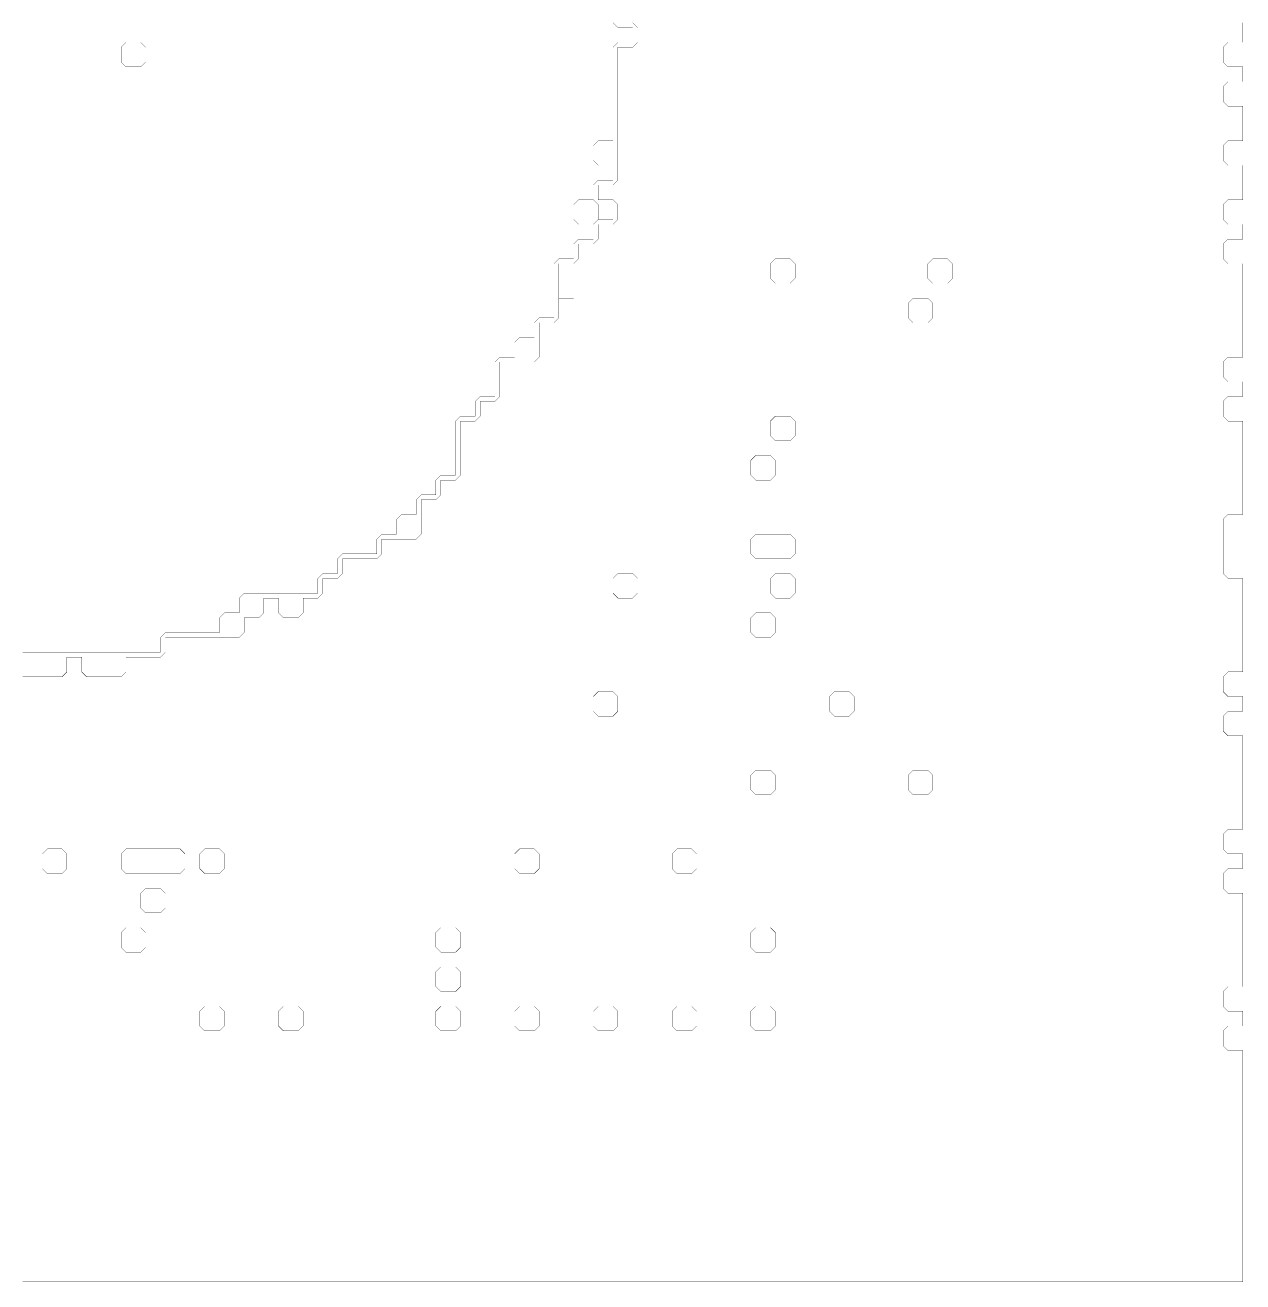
# Model space of a CAD drawing. Header units: metres. Extents: x 0 to 4990, y -4990 to 0.
# Drawn here: x 2573 to 4990, y -4990 to -2495 of the extents above; entities that cross this region are included whole.
import ezdxf

# ---------------------------------------------------------------- set-up
doc = ezdxf.new("R2010")
doc.units = ezdxf.units.M
for name, color, linetype in [('conductor', 1, 'Continuous'), ('dielectric', 8, 'Continuous'), ('substrate', 5, 'Continuous')]:
    doc.layers.add(name, color=color, linetype=linetype)

msp = doc.modelspace()

# ---------------------------------------------------------------- linework, layer by layer
at = {"layer": 'conductor', "const_width": 0.5}
msp.add_lwpolyline([(2568.359375, -3740.234375), (2578.125, -3740.234375), (2587.890625, -3740.234375), (2597.65625, -3740.234375), (2607.421875, -3740.234375), (2617.1875, -3740.234375), (2626.953125, -3740.234375), (2636.71875, -3740.234375), (2646.484375, -3740.234375), (2656.25, -3740.234375), (2666.015625, -3740.234375), (2675.78125, -3740.234375), (2685.546875, -3740.234375), (2695.3125, -3740.234375), (2705.078125, -3740.234375), (2714.84375, -3740.234375), (2724.609375, -3740.234375), (2734.375, -3740.234375), (2744.140625, -3740.234375), (2753.90625, -3740.234375), (2763.671875, -3740.234375), (2773.4375, -3740.234375), (2783.203125, -3740.234375), (2792.96875, -3740.234375), (2802.734375, -3740.234375), (2812.5, -3740.234375), (2822.265625, -3740.234375), (2832.03125, -3740.234375), (2841.796875, -3740.234375), (2841.796875, -3730.46875), (2841.796875, -3720.703125), (2841.796875, -3710.9375), (2851.5625, -3701.171875), (2861.328125, -3701.171875), (2871.09375, -3701.171875), (2880.859375, -3701.171875), (2890.625, -3701.171875), (2900.390625, -3701.171875), (2910.15625, -3701.171875), (2919.921875, -3701.171875), (2929.6875, -3701.171875), (2939.453125, -3701.171875), (2949.21875, -3701.171875), (2958.984375, -3701.171875), (2958.984375, -3691.40625), (2958.984375, -3681.640625), (2958.984375, -3671.875), (2968.75, -3662.109375), (2978.515625, -3662.109375), (2988.28125, -3662.109375), (2998.046875, -3662.109375), (2998.046875, -3652.34375), (2998.046875, -3642.578125), (2998.046875, -3632.8125), (3007.8125, -3623.046875), (3017.578125, -3623.046875), (3027.34375, -3623.046875), (3037.109375, -3623.046875), (3046.875, -3623.046875), (3056.640625, -3623.046875), (3066.40625, -3623.046875), (3076.171875, -3623.046875), (3085.9375, -3623.046875), (3095.703125, -3623.046875), (3105.46875, -3623.046875), (3115.234375, -3623.046875), (3125, -3623.046875), (3134.765625, -3623.046875), (3144.53125, -3623.046875), (3154.296875, -3623.046875), (3154.296875, -3613.28125), (3154.296875, -3603.515625), (3154.296875, -3593.75), (3164.0625, -3583.984375), (3173.828125, -3583.984375), (3183.59375, -3583.984375), (3193.359375, -3583.984375), (3193.359375, -3574.21875), (3193.359375, -3564.453125), (3193.359375, -3554.6875), (3203.125, -3544.921875), (3212.890625, -3544.921875), (3222.65625, -3544.921875), (3232.421875, -3544.921875), (3242.1875, -3544.921875), (3251.953125, -3544.921875), (3261.71875, -3544.921875), (3271.484375, -3544.921875), (3271.484375, -3535.15625), (3271.484375, -3525.390625), (3271.484375, -3515.625), (3281.25, -3505.859375), (3291.015625, -3505.859375), (3300.78125, -3505.859375), (3310.546875, -3505.859375), (3310.546875, -3496.09375), (3310.546875, -3486.328125), (3310.546875, -3476.5625), (3320.3125, -3466.796875), (3330.078125, -3466.796875), (3339.84375, -3466.796875), (3349.609375, -3466.796875), (3349.609375, -3457.03125), (3349.609375, -3447.265625), (3349.609375, -3437.5), (3359.375, -3427.734375), (3369.140625, -3427.734375), (3378.90625, -3427.734375), (3388.671875, -3427.734375), (3388.671875, -3417.96875), (3388.671875, -3408.203125), (3388.671875, -3398.4375), (3398.4375, -3388.671875), (3408.203125, -3388.671875), (3417.96875, -3388.671875), (3427.734375, -3388.671875), (3427.734375, -3378.90625), (3427.734375, -3369.140625), (3427.734375, -3359.375), (3427.734375, -3349.609375), (3427.734375, -3339.84375), (3427.734375, -3330.078125), (3427.734375, -3320.3125), (3427.734375, -3310.546875), (3427.734375, -3300.78125), (3427.734375, -3291.015625), (3427.734375, -3281.25), (3437.5, -3271.484375), (3447.265625, -3271.484375), (3457.03125, -3271.484375), (3466.796875, -3271.484375), (3466.796875, -3261.71875), (3466.796875, -3251.953125), (3466.796875, -3242.1875), (3476.5625, -3232.421875), (3486.328125, -3232.421875), (3496.09375, -3232.421875), (3505.859375, -3232.421875), (3505.859375, -3222.65625), (3505.859375, -3212.890625), (3505.859375, -3203.125), (3505.859375, -3193.359375), (3505.859375, -3183.59375), (3505.859375, -3173.828125), (3505.859375, -3164.0625), (3515.625, -3154.296875), (3525.390625, -3154.296875), (3535.15625, -3154.296875), (3544.921875, -3154.296875), (3544.921875, -3144.53125), (3544.921875, -3134.765625), (3544.921875, -3125), (3554.6875, -3115.234375), (3564.453125, -3115.234375), (3574.21875, -3115.234375), (3583.984375, -3115.234375), (3583.984375, -3105.46875), (3583.984375, -3095.703125), (3583.984375, -3085.9375), (3593.75, -3076.171875), (3603.515625, -3076.171875), (3613.28125, -3076.171875), (3623.046875, -3076.171875), (3623.046875, -3066.40625), (3623.046875, -3056.640625), (3623.046875, -3046.875), (3623.046875, -3037.109375), (3623.046875, -3027.34375), (3623.046875, -3017.578125), (3623.046875, -3007.8125), (3623.046875, -2998.046875), (3623.046875, -2988.28125), (3623.046875, -2978.515625), (3623.046875, -2968.75), (3632.8125, -2958.984375), (3642.578125, -2958.984375), (3652.34375, -2958.984375), (3662.109375, -2958.984375), (3662.109375, -2949.21875), (3662.109375, -2939.453125), (3662.109375, -2929.6875), (3671.875, -2919.921875), (3681.640625, -2919.921875), (3691.40625, -2919.921875), (3701.171875, -2919.921875), (3701.171875, -2910.15625), (3701.171875, -2900.390625), (3701.171875, -2890.625), (3710.9375, -2880.859375), (3720.703125, -2880.859375), (3730.46875, -2880.859375), (3740.234375, -2880.859375), (3740.234375, -2871.09375), (3740.234375, -2861.328125), (3740.234375, -2851.5625), (3730.46875, -2851.5625), (3720.703125, -2851.5625), (3710.9375, -2851.5625), (3701.171875, -2841.796875), (3701.171875, -2832.03125), (3701.171875, -2822.265625), (3701.171875, -2812.5), (3710.9375, -2802.734375), (3720.703125, -2802.734375), (3730.46875, -2802.734375), (3740.234375, -2802.734375), (3740.234375, -2792.96875), (3740.234375, -2783.203125), (3740.234375, -2773.4375), (3730.46875, -2773.4375), (3720.703125, -2773.4375), (3710.9375, -2773.4375), (3701.171875, -2763.671875), (3701.171875, -2753.90625), (3701.171875, -2744.140625), (3701.171875, -2734.375), (3710.9375, -2724.609375), (3720.703125, -2724.609375), (3730.46875, -2724.609375), (3740.234375, -2724.609375), (3740.234375, -2714.84375), (3740.234375, -2705.078125), (3740.234375, -2695.3125), (3740.234375, -2685.546875), (3740.234375, -2675.78125), (3740.234375, -2666.015625), (3740.234375, -2656.25), (3740.234375, -2646.484375), (3740.234375, -2636.71875), (3740.234375, -2626.953125), (3740.234375, -2617.1875), (3740.234375, -2607.421875), (3740.234375, -2597.65625), (3740.234375, -2587.890625), (3740.234375, -2578.125), (3740.234375, -2568.359375), (3740.234375, -2558.59375), (3740.234375, -2548.828125), (3740.234375, -2539.0625), (3750, -2529.296875), (3759.765625, -2529.296875), (3769.53125, -2529.296875), (3779.296875, -2529.296875), (3779.296875, -2519.53125), (3779.296875, -2509.765625), (3779.296875, -2500), (3769.53125, -2500), (3759.765625, -2500), (3750, -2500), (3740.234375, -2490.234375)], dxfattribs=at)
for points in [[(2763.671875, -2539.0625), (2773.4375, -2529.296875), (2783.203125, -2529.296875), (2792.96875, -2529.296875), (2802.734375, -2529.296875), (2812.5, -2539.0625), (2812.5, -2548.828125), (2812.5, -2558.59375), (2812.5, -2568.359375), (2802.734375, -2578.125), (2792.96875, -2578.125), (2783.203125, -2578.125), (2773.4375, -2578.125), (2763.671875, -2568.359375), (2763.671875, -2558.59375), (2763.671875, -2548.828125)], [(3662.109375, -2851.5625), (3671.875, -2841.796875), (3681.640625, -2841.796875), (3691.40625, -2841.796875), (3701.171875, -2841.796875), (3710.9375, -2851.5625), (3710.9375, -2861.328125), (3710.9375, -2871.09375), (3710.9375, -2880.859375), (3701.171875, -2890.625), (3691.40625, -2890.625), (3681.640625, -2890.625), (3671.875, -2890.625), (3662.109375, -2880.859375), (3662.109375, -2871.09375), (3662.109375, -2861.328125)]]:
    msp.add_lwpolyline(points, close=True, dxfattribs=at)
at = {"layer": 'dielectric', "const_width": 0.5}
msp.add_lwpolyline([(3632.8125, -3007.8125), (3632.8125, -3017.578125), (3632.8125, -3027.34375), (3632.8125, -3037.109375), (3642.578125, -3037.109375), (3652.34375, -3037.109375), (3662.109375, -3037.109375), (3662.109375, -3027.34375), (3662.109375, -3017.578125), (3662.109375, -3007.8125), (3652.34375, -3007.8125), (3642.578125, -3007.8125)], close=True, dxfattribs=at)
at = {"layer": 'substrate', "const_width": 0.5}
for points in [[(2568.359375, -4990.234375), (2578.125, -4990.234375), (2587.890625, -4990.234375), (2597.65625, -4990.234375), (2607.421875, -4990.234375), (2617.1875, -4990.234375), (2626.953125, -4990.234375), (2636.71875, -4990.234375), (2646.484375, -4990.234375), (2656.25, -4990.234375), (2666.015625, -4990.234375), (2675.78125, -4990.234375), (2685.546875, -4990.234375), (2695.3125, -4990.234375), (2705.078125, -4990.234375), (2714.84375, -4990.234375), (2724.609375, -4990.234375), (2734.375, -4990.234375), (2744.140625, -4990.234375), (2753.90625, -4990.234375), (2763.671875, -4990.234375), (2773.4375, -4990.234375), (2783.203125, -4990.234375), (2792.96875, -4990.234375), (2802.734375, -4990.234375), (2812.5, -4990.234375), (2822.265625, -4990.234375), (2832.03125, -4990.234375), (2841.796875, -4990.234375), (2851.5625, -4990.234375), (2861.328125, -4990.234375), (2871.09375, -4990.234375), (2880.859375, -4990.234375), (2890.625, -4990.234375), (2900.390625, -4990.234375), (2910.15625, -4990.234375), (2919.921875, -4990.234375), (2929.6875, -4990.234375), (2939.453125, -4990.234375), (2949.21875, -4990.234375), (2958.984375, -4990.234375), (2968.75, -4990.234375), (2978.515625, -4990.234375), (2988.28125, -4990.234375), (2998.046875, -4990.234375), (3007.8125, -4990.234375), (3017.578125, -4990.234375), (3027.34375, -4990.234375), (3037.109375, -4990.234375), (3046.875, -4990.234375), (3056.640625, -4990.234375), (3066.40625, -4990.234375), (3076.171875, -4990.234375), (3085.9375, -4990.234375), (3095.703125, -4990.234375), (3105.46875, -4990.234375), (3115.234375, -4990.234375), (3125, -4990.234375), (3134.765625, -4990.234375), (3144.53125, -4990.234375), (3154.296875, -4990.234375), (3164.0625, -4990.234375), (3173.828125, -4990.234375), (3183.59375, -4990.234375), (3193.359375, -4990.234375), (3203.125, -4990.234375), (3212.890625, -4990.234375), (3222.65625, -4990.234375), (3232.421875, -4990.234375), (3242.1875, -4990.234375), (3251.953125, -4990.234375), (3261.71875, -4990.234375), (3271.484375, -4990.234375), (3281.25, -4990.234375), (3291.015625, -4990.234375), (3300.78125, -4990.234375), (3310.546875, -4990.234375), (3320.3125, -4990.234375), (3330.078125, -4990.234375), (3339.84375, -4990.234375), (3349.609375, -4990.234375), (3359.375, -4990.234375), (3369.140625, -4990.234375), (3378.90625, -4990.234375), (3388.671875, -4990.234375), (3398.4375, -4990.234375), (3408.203125, -4990.234375), (3417.96875, -4990.234375), (3427.734375, -4990.234375), (3437.5, -4990.234375), (3447.265625, -4990.234375), (3457.03125, -4990.234375), (3466.796875, -4990.234375), (3476.5625, -4990.234375), (3486.328125, -4990.234375), (3496.09375, -4990.234375), (3505.859375, -4990.234375), (3515.625, -4990.234375), (3525.390625, -4990.234375), (3535.15625, -4990.234375), (3544.921875, -4990.234375), (3554.6875, -4990.234375), (3564.453125, -4990.234375), (3574.21875, -4990.234375), (3583.984375, -4990.234375), (3593.75, -4990.234375), (3603.515625, -4990.234375), (3613.28125, -4990.234375), (3623.046875, -4990.234375), (3632.8125, -4990.234375), (3642.578125, -4990.234375), (3652.34375, -4990.234375), (3662.109375, -4990.234375), (3671.875, -4990.234375), (3681.640625, -4990.234375), (3691.40625, -4990.234375), (3701.171875, -4990.234375), (3710.9375, -4990.234375), (3720.703125, -4990.234375), (3730.46875, -4990.234375), (3740.234375, -4990.234375), (3750, -4990.234375), (3759.765625, -4990.234375), (3769.53125, -4990.234375), (3779.296875, -4990.234375), (3789.0625, -4990.234375), (3798.828125, -4990.234375), (3808.59375, -4990.234375), (3818.359375, -4990.234375), (3828.125, -4990.234375), (3837.890625, -4990.234375), (3847.65625, -4990.234375), (3857.421875, -4990.234375), (3867.1875, -4990.234375), (3876.953125, -4990.234375), (3886.71875, -4990.234375), (3896.484375, -4990.234375), (3906.25, -4990.234375), (3916.015625, -4990.234375), (3925.78125, -4990.234375), (3935.546875, -4990.234375), (3945.3125, -4990.234375), (3955.078125, -4990.234375), (3964.84375, -4990.234375), (3974.609375, -4990.234375), (3984.375, -4990.234375), (3994.140625, -4990.234375), (4003.90625, -4990.234375), (4013.671875, -4990.234375), (4023.4375, -4990.234375), (4033.203125, -4990.234375), (4042.96875, -4990.234375), (4052.734375, -4990.234375), (4062.5, -4990.234375), (4072.265625, -4990.234375), (4082.03125, -4990.234375), (4091.796875, -4990.234375), (4101.5625, -4990.234375), (4111.328125, -4990.234375), (4121.09375, -4990.234375), (4130.859375, -4990.234375), (4140.625, -4990.234375), (4150.390625, -4990.234375), (4160.15625, -4990.234375), (4169.921875, -4990.234375), (4179.6875, -4990.234375), (4189.453125, -4990.234375), (4199.21875, -4990.234375), (4208.984375, -4990.234375), (4218.75, -4990.234375), (4228.515625, -4990.234375), (4238.28125, -4990.234375), (4248.046875, -4990.234375), (4257.8125, -4990.234375), (4267.578125, -4990.234375), (4277.34375, -4990.234375), (4287.109375, -4990.234375), (4296.875, -4990.234375), (4306.640625, -4990.234375), (4316.40625, -4990.234375), (4326.171875, -4990.234375), (4335.9375, -4990.234375), (4345.703125, -4990.234375), (4355.46875, -4990.234375), (4365.234375, -4990.234375), (4375, -4990.234375), (4384.765625, -4990.234375), (4394.53125, -4990.234375), (4404.296875, -4990.234375), (4414.0625, -4990.234375), (4423.828125, -4990.234375), (4433.59375, -4990.234375), (4443.359375, -4990.234375), (4453.125, -4990.234375), (4462.890625, -4990.234375), (4472.65625, -4990.234375), (4482.421875, -4990.234375), (4492.1875, -4990.234375), (4501.953125, -4990.234375), (4511.71875, -4990.234375), (4521.484375, -4990.234375), (4531.25, -4990.234375), (4541.015625, -4990.234375), (4550.78125, -4990.234375), (4560.546875, -4990.234375), (4570.3125, -4990.234375), (4580.078125, -4990.234375), (4589.84375, -4990.234375), (4599.609375, -4990.234375), (4609.375, -4990.234375), (4619.140625, -4990.234375), (4628.90625, -4990.234375), (4638.671875, -4990.234375), (4648.4375, -4990.234375), (4658.203125, -4990.234375), (4667.96875, -4990.234375), (4677.734375, -4990.234375), (4687.5, -4990.234375), (4697.265625, -4990.234375), (4707.03125, -4990.234375), (4716.796875, -4990.234375), (4726.5625, -4990.234375), (4736.328125, -4990.234375), (4746.09375, -4990.234375), (4755.859375, -4990.234375), (4765.625, -4990.234375), (4775.390625, -4990.234375), (4785.15625, -4990.234375), (4794.921875, -4990.234375), (4804.6875, -4990.234375), (4814.453125, -4990.234375), (4824.21875, -4990.234375), (4833.984375, -4990.234375), (4843.75, -4990.234375), (4853.515625, -4990.234375), (4863.28125, -4990.234375), (4873.046875, -4990.234375), (4882.8125, -4990.234375), (4892.578125, -4990.234375), (4902.34375, -4990.234375), (4912.109375, -4990.234375), (4921.875, -4990.234375), (4931.640625, -4990.234375), (4941.40625, -4990.234375), (4951.171875, -4990.234375), (4960.9375, -4990.234375), (4970.703125, -4990.234375), (4980.46875, -4990.234375), (4990.234375, -4990.234375), (4990.234375, -4980.46875), (4990.234375, -4970.703125), (4990.234375, -4960.9375), (4990.234375, -4951.171875), (4990.234375, -4941.40625), (4990.234375, -4931.640625), (4990.234375, -4921.875), (4990.234375, -4912.109375), (4990.234375, -4902.34375), (4990.234375, -4892.578125), (4990.234375, -4882.8125), (4990.234375, -4873.046875), (4990.234375, -4863.28125), (4990.234375, -4853.515625), (4990.234375, -4843.75), (4990.234375, -4833.984375), (4990.234375, -4824.21875), (4990.234375, -4814.453125), (4990.234375, -4804.6875), (4990.234375, -4794.921875), (4990.234375, -4785.15625), (4990.234375, -4775.390625), (4990.234375, -4765.625), (4990.234375, -4755.859375), (4990.234375, -4746.09375), (4990.234375, -4736.328125), (4990.234375, -4726.5625), (4990.234375, -4716.796875), (4990.234375, -4707.03125), (4990.234375, -4697.265625), (4990.234375, -4687.5), (4990.234375, -4677.734375), (4990.234375, -4667.96875), (4990.234375, -4658.203125), (4990.234375, -4648.4375), (4990.234375, -4638.671875), (4990.234375, -4628.90625), (4990.234375, -4619.140625), (4990.234375, -4609.375), (4990.234375, -4599.609375), (4990.234375, -4589.84375), (4990.234375, -4580.078125), (4990.234375, -4570.3125), (4990.234375, -4560.546875), (4990.234375, -4550.78125), (4990.234375, -4541.015625), (4990.234375, -4531.25), (4980.46875, -4531.25), (4970.703125, -4531.25), (4960.9375, -4531.25), (4951.171875, -4521.484375), (4951.171875, -4511.71875), (4951.171875, -4501.953125), (4951.171875, -4492.1875), (4960.9375, -4482.421875), (4970.703125, -4482.421875), (4980.46875, -4482.421875), (4990.234375, -4482.421875), (4990.234375, -4472.65625), (4990.234375, -4462.890625), (4990.234375, -4453.125), (4980.46875, -4453.125), (4970.703125, -4453.125), (4960.9375, -4453.125), (4951.171875, -4443.359375), (4951.171875, -4433.59375), (4951.171875, -4423.828125), (4951.171875, -4414.0625), (4960.9375, -4404.296875), (4970.703125, -4404.296875), (4980.46875, -4404.296875), (4990.234375, -4404.296875), (4990.234375, -4394.53125), (4990.234375, -4384.765625), (4990.234375, -4375), (4990.234375, -4365.234375), (4990.234375, -4355.46875), (4990.234375, -4345.703125), (4990.234375, -4335.9375), (4990.234375, -4326.171875), (4990.234375, -4316.40625), (4990.234375, -4306.640625), (4990.234375, -4296.875), (4990.234375, -4287.109375), (4990.234375, -4277.34375), (4990.234375, -4267.578125), (4990.234375, -4257.8125), (4990.234375, -4248.046875), (4990.234375, -4238.28125), (4990.234375, -4228.515625), (4990.234375, -4218.75), (4980.46875, -4218.75), (4970.703125, -4218.75), (4960.9375, -4218.75), (4951.171875, -4208.984375), (4951.171875, -4199.21875), (4951.171875, -4189.453125), (4951.171875, -4179.6875), (4960.9375, -4169.921875), (4970.703125, -4169.921875), (4980.46875, -4169.921875), (4990.234375, -4169.921875), (4990.234375, -4160.15625), (4990.234375, -4150.390625), (4990.234375, -4140.625), (4980.46875, -4140.625), (4970.703125, -4140.625), (4960.9375, -4140.625), (4951.171875, -4130.859375), (4951.171875, -4121.09375), (4951.171875, -4111.328125), (4951.171875, -4101.5625), (4960.9375, -4091.796875), (4970.703125, -4091.796875), (4980.46875, -4091.796875), (4990.234375, -4091.796875), (4990.234375, -4082.03125), (4990.234375, -4072.265625), (4990.234375, -4062.5), (4990.234375, -4052.734375), (4990.234375, -4042.96875), (4990.234375, -4033.203125), (4990.234375, -4023.4375), (4990.234375, -4013.671875), (4990.234375, -4003.90625), (4990.234375, -3994.140625), (4990.234375, -3984.375), (4990.234375, -3974.609375), (4990.234375, -3964.84375), (4990.234375, -3955.078125), (4990.234375, -3945.3125), (4990.234375, -3935.546875), (4990.234375, -3925.78125), (4990.234375, -3916.015625), (4990.234375, -3906.25), (4980.46875, -3906.25), (4970.703125, -3906.25), (4960.9375, -3906.25), (4951.171875, -3896.484375), (4951.171875, -3886.71875), (4951.171875, -3876.953125), (4951.171875, -3867.1875), (4960.9375, -3857.421875), (4970.703125, -3857.421875), (4980.46875, -3857.421875), (4990.234375, -3857.421875), (4990.234375, -3847.65625), (4990.234375, -3837.890625), (4990.234375, -3828.125), (4980.46875, -3828.125), (4970.703125, -3828.125), (4960.9375, -3828.125), (4951.171875, -3818.359375), (4951.171875, -3808.59375), (4951.171875, -3798.828125), (4951.171875, -3789.0625), (4960.9375, -3779.296875), (4970.703125, -3779.296875), (4980.46875, -3779.296875), (4990.234375, -3779.296875), (4990.234375, -3769.53125), (4990.234375, -3759.765625), (4990.234375, -3750), (4990.234375, -3740.234375), (4990.234375, -3730.46875), (4990.234375, -3720.703125), (4990.234375, -3710.9375), (4990.234375, -3701.171875), (4990.234375, -3691.40625), (4990.234375, -3681.640625), (4990.234375, -3671.875), (4990.234375, -3662.109375), (4990.234375, -3652.34375), (4990.234375, -3642.578125), (4990.234375, -3632.8125), (4990.234375, -3623.046875), (4990.234375, -3613.28125), (4990.234375, -3603.515625), (4990.234375, -3593.75), (4980.46875, -3593.75), (4970.703125, -3593.75), (4960.9375, -3593.75), (4951.171875, -3583.984375), (4951.171875, -3574.21875), (4951.171875, -3564.453125), (4951.171875, -3554.6875), (4951.171875, -3544.921875), (4951.171875, -3535.15625), (4951.171875, -3525.390625), (4951.171875, -3515.625), (4951.171875, -3505.859375), (4951.171875, -3496.09375), (4951.171875, -3486.328125), (4951.171875, -3476.5625), (4960.9375, -3466.796875), (4970.703125, -3466.796875), (4980.46875, -3466.796875), (4990.234375, -3466.796875), (4990.234375, -3457.03125), (4990.234375, -3447.265625), (4990.234375, -3437.5), (4990.234375, -3427.734375), (4990.234375, -3417.96875), (4990.234375, -3408.203125), (4990.234375, -3398.4375), (4990.234375, -3388.671875), (4990.234375, -3378.90625), (4990.234375, -3369.140625), (4990.234375, -3359.375), (4990.234375, -3349.609375), (4990.234375, -3339.84375), (4990.234375, -3330.078125), (4990.234375, -3320.3125), (4990.234375, -3310.546875), (4990.234375, -3300.78125), (4990.234375, -3291.015625), (4990.234375, -3281.25), (4980.46875, -3281.25), (4970.703125, -3281.25), (4960.9375, -3281.25), (4951.171875, -3271.484375), (4951.171875, -3261.71875), (4951.171875, -3251.953125), (4951.171875, -3242.1875), (4960.9375, -3232.421875), (4970.703125, -3232.421875), (4980.46875, -3232.421875), (4990.234375, -3232.421875), (4990.234375, -3222.65625), (4990.234375, -3212.890625), (4990.234375, -3203.125), (4980.46875, -3203.125), (4970.703125, -3203.125), (4960.9375, -3203.125), (4951.171875, -3193.359375), (4951.171875, -3183.59375), (4951.171875, -3173.828125), (4951.171875, -3164.0625), (4960.9375, -3154.296875), (4970.703125, -3154.296875), (4980.46875, -3154.296875), (4990.234375, -3154.296875), (4990.234375, -3144.53125), (4990.234375, -3134.765625), (4990.234375, -3125), (4990.234375, -3115.234375), (4990.234375, -3105.46875), (4990.234375, -3095.703125), (4990.234375, -3085.9375), (4990.234375, -3076.171875), (4990.234375, -3066.40625), (4990.234375, -3056.640625), (4990.234375, -3046.875), (4990.234375, -3037.109375), (4990.234375, -3027.34375), (4990.234375, -3017.578125), (4990.234375, -3007.8125), (4990.234375, -2998.046875), (4990.234375, -2988.28125), (4990.234375, -2978.515625), (4990.234375, -2968.75), (4980.46875, -2968.75), (4970.703125, -2968.75), (4960.9375, -2968.75), (4951.171875, -2958.984375), (4951.171875, -2949.21875), (4951.171875, -2939.453125), (4951.171875, -2929.6875), (4960.9375, -2919.921875), (4970.703125, -2919.921875), (4980.46875, -2919.921875), (4990.234375, -2919.921875), (4990.234375, -2910.15625), (4990.234375, -2900.390625), (4990.234375, -2890.625), (4980.46875, -2890.625), (4970.703125, -2890.625), (4960.9375, -2890.625), (4951.171875, -2880.859375), (4951.171875, -2871.09375), (4951.171875, -2861.328125), (4951.171875, -2851.5625), (4960.9375, -2841.796875), (4970.703125, -2841.796875), (4980.46875, -2841.796875), (4990.234375, -2841.796875), (4990.234375, -2832.03125), (4990.234375, -2822.265625), (4990.234375, -2812.5), (4990.234375, -2802.734375), (4990.234375, -2792.96875), (4990.234375, -2783.203125), (4990.234375, -2773.4375), (4980.46875, -2773.4375), (4970.703125, -2773.4375), (4960.9375, -2773.4375), (4951.171875, -2763.671875), (4951.171875, -2753.90625), (4951.171875, -2744.140625), (4951.171875, -2734.375), (4960.9375, -2724.609375), (4970.703125, -2724.609375), (4980.46875, -2724.609375), (4990.234375, -2724.609375), (4990.234375, -2714.84375), (4990.234375, -2705.078125), (4990.234375, -2695.3125), (4990.234375, -2685.546875), (4990.234375, -2675.78125), (4990.234375, -2666.015625), (4990.234375, -2656.25), (4980.46875, -2656.25), (4970.703125, -2656.25), (4960.9375, -2656.25), (4951.171875, -2646.484375), (4951.171875, -2636.71875), (4951.171875, -2626.953125), (4951.171875, -2617.1875), (4960.9375, -2607.421875), (4970.703125, -2607.421875), (4980.46875, -2607.421875), (4990.234375, -2607.421875), (4990.234375, -2597.65625), (4990.234375, -2587.890625), (4990.234375, -2578.125), (4980.46875, -2578.125), (4970.703125, -2578.125), (4960.9375, -2578.125), (4951.171875, -2568.359375), (4951.171875, -2558.59375), (4951.171875, -2548.828125), (4951.171875, -2539.0625), (4960.9375, -2529.296875), (4970.703125, -2529.296875), (4980.46875, -2529.296875), (4990.234375, -2529.296875), (4990.234375, -2519.53125), (4990.234375, -2509.765625), (4990.234375, -2500), (4990.234375, -2490.234375)], [(3779.296875, -2490.234375), (3789.0625, -2500), (3789.0625, -2509.765625), (3789.0625, -2519.53125), (3789.0625, -2529.296875), (3779.296875, -2539.0625), (3769.53125, -2539.0625), (3759.765625, -2539.0625), (3750, -2539.0625), (3750, -2548.828125), (3750, -2558.59375), (3750, -2568.359375), (3750, -2578.125), (3750, -2587.890625), (3750, -2597.65625), (3750, -2607.421875), (3750, -2617.1875), (3750, -2626.953125), (3750, -2636.71875), (3750, -2646.484375), (3750, -2656.25), (3750, -2666.015625), (3750, -2675.78125), (3750, -2685.546875), (3750, -2695.3125), (3750, -2705.078125), (3750, -2714.84375), (3750, -2724.609375), (3750, -2734.375), (3750, -2744.140625), (3750, -2753.90625), (3750, -2763.671875), (3750, -2773.4375), (3750, -2783.203125), (3750, -2792.96875), (3750, -2802.734375), (3740.234375, -2812.5), (3730.46875, -2812.5), (3720.703125, -2812.5), (3710.9375, -2812.5), (3710.9375, -2822.265625), (3710.9375, -2832.03125), (3710.9375, -2841.796875), (3720.703125, -2841.796875), (3730.46875, -2841.796875), (3740.234375, -2841.796875), (3750, -2851.5625), (3750, -2861.328125), (3750, -2871.09375), (3750, -2880.859375), (3740.234375, -2890.625), (3730.46875, -2890.625), (3720.703125, -2890.625), (3710.9375, -2890.625), (3710.9375, -2900.390625), (3710.9375, -2910.15625), (3710.9375, -2919.921875), (3701.171875, -2929.6875), (3691.40625, -2929.6875), (3681.640625, -2929.6875), (3671.875, -2929.6875), (3671.875, -2939.453125), (3671.875, -2949.21875), (3671.875, -2958.984375), (3662.109375, -2968.75), (3652.34375, -2968.75), (3642.578125, -2968.75), (3632.8125, -2968.75), (3632.8125, -2978.515625), (3632.8125, -2988.28125), (3632.8125, -2998.046875), (3632.8125, -3007.8125), (3632.8125, -3017.578125), (3632.8125, -3027.34375), (3632.8125, -3037.109375), (3632.8125, -3046.875), (3632.8125, -3056.640625), (3632.8125, -3066.40625), (3632.8125, -3076.171875), (3623.046875, -3085.9375), (3613.28125, -3085.9375), (3603.515625, -3085.9375), (3593.75, -3085.9375), (3593.75, -3095.703125), (3593.75, -3105.46875), (3593.75, -3115.234375), (3593.75, -3125), (3593.75, -3134.765625), (3593.75, -3144.53125), (3593.75, -3154.296875), (3583.984375, -3164.0625), (3574.21875, -3164.0625), (3564.453125, -3164.0625), (3554.6875, -3164.0625), (3544.921875, -3164.0625), (3535.15625, -3164.0625), (3525.390625, -3164.0625), (3515.625, -3164.0625), (3515.625, -3173.828125), (3515.625, -3183.59375), (3515.625, -3193.359375), (3515.625, -3203.125), (3515.625, -3212.890625), (3515.625, -3222.65625), (3515.625, -3232.421875), (3505.859375, -3242.1875), (3496.09375, -3242.1875), (3486.328125, -3242.1875), (3476.5625, -3242.1875), (3476.5625, -3251.953125), (3476.5625, -3261.71875), (3476.5625, -3271.484375), (3466.796875, -3281.25), (3457.03125, -3281.25), (3447.265625, -3281.25), (3437.5, -3281.25), (3437.5, -3291.015625), (3437.5, -3300.78125), (3437.5, -3310.546875), (3437.5, -3320.3125), (3437.5, -3330.078125), (3437.5, -3339.84375), (3437.5, -3349.609375), (3437.5, -3359.375), (3437.5, -3369.140625), (3437.5, -3378.90625), (3437.5, -3388.671875), (3427.734375, -3398.4375), (3417.96875, -3398.4375), (3408.203125, -3398.4375), (3398.4375, -3398.4375), (3398.4375, -3408.203125), (3398.4375, -3417.96875), (3398.4375, -3427.734375), (3388.671875, -3437.5), (3378.90625, -3437.5), (3369.140625, -3437.5), (3359.375, -3437.5), (3359.375, -3447.265625), (3359.375, -3457.03125), (3359.375, -3466.796875), (3359.375, -3476.5625), (3359.375, -3486.328125), (3359.375, -3496.09375), (3359.375, -3505.859375), (3349.609375, -3515.625), (3339.84375, -3515.625), (3330.078125, -3515.625), (3320.3125, -3515.625), (3310.546875, -3515.625), (3300.78125, -3515.625), (3291.015625, -3515.625), (3281.25, -3515.625), (3281.25, -3525.390625), (3281.25, -3535.15625), (3281.25, -3544.921875), (3271.484375, -3554.6875), (3261.71875, -3554.6875), (3251.953125, -3554.6875), (3242.1875, -3554.6875), (3232.421875, -3554.6875), (3222.65625, -3554.6875), (3212.890625, -3554.6875), (3203.125, -3554.6875), (3203.125, -3564.453125), (3203.125, -3574.21875), (3203.125, -3583.984375), (3193.359375, -3593.75), (3183.59375, -3593.75), (3173.828125, -3593.75), (3164.0625, -3593.75), (3164.0625, -3603.515625), (3164.0625, -3613.28125), (3164.0625, -3623.046875), (3154.296875, -3632.8125), (3144.53125, -3632.8125), (3134.765625, -3632.8125), (3125, -3632.8125), (3125, -3642.578125), (3125, -3652.34375), (3125, -3662.109375), (3115.234375, -3671.875), (3105.46875, -3671.875), (3095.703125, -3671.875), (3085.9375, -3671.875), (3076.171875, -3662.109375), (3076.171875, -3652.34375), (3076.171875, -3642.578125), (3076.171875, -3632.8125), (3066.40625, -3632.8125), (3056.640625, -3632.8125), (3046.875, -3632.8125), (3046.875, -3642.578125), (3046.875, -3652.34375), (3046.875, -3662.109375), (3037.109375, -3671.875), (3027.34375, -3671.875), (3017.578125, -3671.875), (3007.8125, -3671.875), (3007.8125, -3681.640625), (3007.8125, -3691.40625), (3007.8125, -3701.171875), (2998.046875, -3710.9375), (2988.28125, -3710.9375), (2978.515625, -3710.9375), (2968.75, -3710.9375), (2958.984375, -3710.9375), (2949.21875, -3710.9375), (2939.453125, -3710.9375), (2929.6875, -3710.9375), (2919.921875, -3710.9375), (2910.15625, -3710.9375), (2900.390625, -3710.9375), (2890.625, -3710.9375), (2880.859375, -3710.9375), (2871.09375, -3710.9375), (2861.328125, -3710.9375), (2851.5625, -3710.9375), (2851.5625, -3720.703125), (2851.5625, -3730.46875), (2851.5625, -3740.234375), (2841.796875, -3750), (2832.03125, -3750), (2822.265625, -3750), (2812.5, -3750), (2802.734375, -3750), (2792.96875, -3750), (2783.203125, -3750), (2773.4375, -3750), (2773.4375, -3759.765625), (2773.4375, -3769.53125), (2773.4375, -3779.296875), (2763.671875, -3789.0625), (2753.90625, -3789.0625), (2744.140625, -3789.0625), (2734.375, -3789.0625), (2724.609375, -3789.0625), (2714.84375, -3789.0625), (2705.078125, -3789.0625), (2695.3125, -3789.0625), (2685.546875, -3779.296875), (2685.546875, -3769.53125), (2685.546875, -3759.765625), (2685.546875, -3750), (2675.78125, -3750), (2666.015625, -3750), (2656.25, -3750), (2656.25, -3759.765625), (2656.25, -3769.53125), (2656.25, -3779.296875), (2646.484375, -3789.0625), (2636.71875, -3789.0625), (2626.953125, -3789.0625), (2617.1875, -3789.0625), (2607.421875, -3789.0625), (2597.65625, -3789.0625), (2587.890625, -3789.0625), (2578.125, -3789.0625), (2568.359375, -3789.0625)]]:
    msp.add_lwpolyline(points, dxfattribs=at)
for points in [[(4052.734375, -2968.75), (4062.5, -2958.984375), (4072.265625, -2958.984375), (4082.03125, -2958.984375), (4091.796875, -2958.984375), (4101.5625, -2968.75), (4101.5625, -2978.515625), (4101.5625, -2988.28125), (4101.5625, -2998.046875), (4091.796875, -3007.8125), (4082.03125, -3007.8125), (4072.265625, -3007.8125), (4062.5, -3007.8125), (4052.734375, -2998.046875), (4052.734375, -2988.28125), (4052.734375, -2978.515625)], [(4365.234375, -2968.75), (4375, -2958.984375), (4384.765625, -2958.984375), (4394.53125, -2958.984375), (4404.296875, -2958.984375), (4414.0625, -2968.75), (4414.0625, -2978.515625), (4414.0625, -2988.28125), (4414.0625, -2998.046875), (4404.296875, -3007.8125), (4394.53125, -3007.8125), (4384.765625, -3007.8125), (4375, -3007.8125), (4365.234375, -2998.046875), (4365.234375, -2988.28125), (4365.234375, -2978.515625)], [(4326.171875, -3046.875), (4335.9375, -3037.109375), (4345.703125, -3037.109375), (4355.46875, -3037.109375), (4365.234375, -3037.109375), (4375, -3046.875), (4375, -3056.640625), (4375, -3066.40625), (4375, -3076.171875), (4365.234375, -3085.9375), (4355.46875, -3085.9375), (4345.703125, -3085.9375), (4335.9375, -3085.9375), (4326.171875, -3076.171875), (4326.171875, -3066.40625), (4326.171875, -3056.640625)], [(4052.734375, -3281.25), (4062.5, -3271.484375), (4072.265625, -3271.484375), (4082.03125, -3271.484375), (4091.796875, -3271.484375), (4101.5625, -3281.25), (4101.5625, -3291.015625), (4101.5625, -3300.78125), (4101.5625, -3310.546875), (4091.796875, -3320.3125), (4082.03125, -3320.3125), (4072.265625, -3320.3125), (4062.5, -3320.3125), (4052.734375, -3310.546875), (4052.734375, -3300.78125), (4052.734375, -3291.015625)], [(4013.671875, -3359.375), (4023.4375, -3349.609375), (4033.203125, -3349.609375), (4042.96875, -3349.609375), (4052.734375, -3349.609375), (4062.5, -3359.375), (4062.5, -3369.140625), (4062.5, -3378.90625), (4062.5, -3388.671875), (4052.734375, -3398.4375), (4042.96875, -3398.4375), (4033.203125, -3398.4375), (4023.4375, -3398.4375), (4013.671875, -3388.671875), (4013.671875, -3378.90625), (4013.671875, -3369.140625)], [(4013.671875, -3515.625), (4023.4375, -3505.859375), (4033.203125, -3505.859375), (4042.96875, -3505.859375), (4052.734375, -3505.859375), (4062.5, -3505.859375), (4072.265625, -3505.859375), (4082.03125, -3505.859375), (4091.796875, -3505.859375), (4101.5625, -3515.625), (4101.5625, -3525.390625), (4101.5625, -3535.15625), (4101.5625, -3544.921875), (4091.796875, -3554.6875), (4082.03125, -3554.6875), (4072.265625, -3554.6875), (4062.5, -3554.6875), (4052.734375, -3554.6875), (4042.96875, -3554.6875), (4033.203125, -3554.6875), (4023.4375, -3554.6875), (4013.671875, -3544.921875), (4013.671875, -3535.15625), (4013.671875, -3525.390625)], [(3740.234375, -3593.75), (3750, -3583.984375), (3759.765625, -3583.984375), (3769.53125, -3583.984375), (3779.296875, -3583.984375), (3789.0625, -3593.75), (3789.0625, -3603.515625), (3789.0625, -3613.28125), (3789.0625, -3623.046875), (3779.296875, -3632.8125), (3769.53125, -3632.8125), (3759.765625, -3632.8125), (3750, -3632.8125), (3740.234375, -3623.046875), (3740.234375, -3613.28125), (3740.234375, -3603.515625)], [(4052.734375, -3593.75), (4062.5, -3583.984375), (4072.265625, -3583.984375), (4082.03125, -3583.984375), (4091.796875, -3583.984375), (4101.5625, -3593.75), (4101.5625, -3603.515625), (4101.5625, -3613.28125), (4101.5625, -3623.046875), (4091.796875, -3632.8125), (4082.03125, -3632.8125), (4072.265625, -3632.8125), (4062.5, -3632.8125), (4052.734375, -3623.046875), (4052.734375, -3613.28125), (4052.734375, -3603.515625)], [(4013.671875, -3671.875), (4023.4375, -3662.109375), (4033.203125, -3662.109375), (4042.96875, -3662.109375), (4052.734375, -3662.109375), (4062.5, -3671.875), (4062.5, -3681.640625), (4062.5, -3691.40625), (4062.5, -3701.171875), (4052.734375, -3710.9375), (4042.96875, -3710.9375), (4033.203125, -3710.9375), (4023.4375, -3710.9375), (4013.671875, -3701.171875), (4013.671875, -3691.40625), (4013.671875, -3681.640625)], [(3701.171875, -3828.125), (3710.9375, -3818.359375), (3720.703125, -3818.359375), (3730.46875, -3818.359375), (3740.234375, -3818.359375), (3750, -3828.125), (3750, -3837.890625), (3750, -3847.65625), (3750, -3857.421875), (3740.234375, -3867.1875), (3730.46875, -3867.1875), (3720.703125, -3867.1875), (3710.9375, -3867.1875), (3701.171875, -3857.421875), (3701.171875, -3847.65625), (3701.171875, -3837.890625)], [(4169.921875, -3828.125), (4179.6875, -3818.359375), (4189.453125, -3818.359375), (4199.21875, -3818.359375), (4208.984375, -3818.359375), (4218.75, -3828.125), (4218.75, -3837.890625), (4218.75, -3847.65625), (4218.75, -3857.421875), (4208.984375, -3867.1875), (4199.21875, -3867.1875), (4189.453125, -3867.1875), (4179.6875, -3867.1875), (4169.921875, -3857.421875), (4169.921875, -3847.65625), (4169.921875, -3837.890625)], [(4013.671875, -3984.375), (4023.4375, -3974.609375), (4033.203125, -3974.609375), (4042.96875, -3974.609375), (4052.734375, -3974.609375), (4062.5, -3984.375), (4062.5, -3994.140625), (4062.5, -4003.90625), (4062.5, -4013.671875), (4052.734375, -4023.4375), (4042.96875, -4023.4375), (4033.203125, -4023.4375), (4023.4375, -4023.4375), (4013.671875, -4013.671875), (4013.671875, -4003.90625), (4013.671875, -3994.140625)], [(4326.171875, -3984.375), (4335.9375, -3974.609375), (4345.703125, -3974.609375), (4355.46875, -3974.609375), (4365.234375, -3974.609375), (4375, -3984.375), (4375, -3994.140625), (4375, -4003.90625), (4375, -4013.671875), (4365.234375, -4023.4375), (4355.46875, -4023.4375), (4345.703125, -4023.4375), (4335.9375, -4023.4375), (4326.171875, -4013.671875), (4326.171875, -4003.90625), (4326.171875, -3994.140625)], [(2607.421875, -4140.625), (2617.1875, -4130.859375), (2626.953125, -4130.859375), (2636.71875, -4130.859375), (2646.484375, -4130.859375), (2656.25, -4140.625), (2656.25, -4150.390625), (2656.25, -4160.15625), (2656.25, -4169.921875), (2646.484375, -4179.6875), (2636.71875, -4179.6875), (2626.953125, -4179.6875), (2617.1875, -4179.6875), (2607.421875, -4169.921875), (2607.421875, -4160.15625), (2607.421875, -4150.390625)], [(2763.671875, -4140.625), (2773.4375, -4130.859375), (2783.203125, -4130.859375), (2792.96875, -4130.859375), (2802.734375, -4130.859375), (2812.5, -4130.859375), (2822.265625, -4130.859375), (2832.03125, -4130.859375), (2841.796875, -4130.859375), (2851.5625, -4130.859375), (2861.328125, -4130.859375), (2871.09375, -4130.859375), (2880.859375, -4130.859375), (2890.625, -4140.625), (2890.625, -4150.390625), (2890.625, -4160.15625), (2890.625, -4169.921875), (2880.859375, -4179.6875), (2871.09375, -4179.6875), (2861.328125, -4179.6875), (2851.5625, -4179.6875), (2841.796875, -4179.6875), (2832.03125, -4179.6875), (2822.265625, -4179.6875), (2812.5, -4179.6875), (2802.734375, -4179.6875), (2792.96875, -4179.6875), (2783.203125, -4179.6875), (2773.4375, -4179.6875), (2763.671875, -4169.921875), (2763.671875, -4160.15625), (2763.671875, -4150.390625)], [(2919.921875, -4140.625), (2929.6875, -4130.859375), (2939.453125, -4130.859375), (2949.21875, -4130.859375), (2958.984375, -4130.859375), (2968.75, -4140.625), (2968.75, -4150.390625), (2968.75, -4160.15625), (2968.75, -4169.921875), (2958.984375, -4179.6875), (2949.21875, -4179.6875), (2939.453125, -4179.6875), (2929.6875, -4179.6875), (2919.921875, -4169.921875), (2919.921875, -4160.15625), (2919.921875, -4150.390625)], [(3544.921875, -4140.625), (3554.6875, -4130.859375), (3564.453125, -4130.859375), (3574.21875, -4130.859375), (3583.984375, -4130.859375), (3593.75, -4140.625), (3593.75, -4150.390625), (3593.75, -4160.15625), (3593.75, -4169.921875), (3583.984375, -4179.6875), (3574.21875, -4179.6875), (3564.453125, -4179.6875), (3554.6875, -4179.6875), (3544.921875, -4169.921875), (3544.921875, -4160.15625), (3544.921875, -4150.390625)], [(3857.421875, -4140.625), (3867.1875, -4130.859375), (3876.953125, -4130.859375), (3886.71875, -4130.859375), (3896.484375, -4130.859375), (3906.25, -4140.625), (3906.25, -4150.390625), (3906.25, -4160.15625), (3906.25, -4169.921875), (3896.484375, -4179.6875), (3886.71875, -4179.6875), (3876.953125, -4179.6875), (3867.1875, -4179.6875), (3857.421875, -4169.921875), (3857.421875, -4160.15625), (3857.421875, -4150.390625)], [(2802.734375, -4218.75), (2812.5, -4208.984375), (2822.265625, -4208.984375), (2832.03125, -4208.984375), (2841.796875, -4208.984375), (2851.5625, -4218.75), (2851.5625, -4228.515625), (2851.5625, -4238.28125), (2851.5625, -4248.046875), (2841.796875, -4257.8125), (2832.03125, -4257.8125), (2822.265625, -4257.8125), (2812.5, -4257.8125), (2802.734375, -4248.046875), (2802.734375, -4238.28125), (2802.734375, -4228.515625)], [(2763.671875, -4296.875), (2773.4375, -4287.109375), (2783.203125, -4287.109375), (2792.96875, -4287.109375), (2802.734375, -4287.109375), (2812.5, -4296.875), (2812.5, -4306.640625), (2812.5, -4316.40625), (2812.5, -4326.171875), (2802.734375, -4335.9375), (2792.96875, -4335.9375), (2783.203125, -4335.9375), (2773.4375, -4335.9375), (2763.671875, -4326.171875), (2763.671875, -4316.40625), (2763.671875, -4306.640625)], [(3388.671875, -4296.875), (3398.4375, -4287.109375), (3408.203125, -4287.109375), (3417.96875, -4287.109375), (3427.734375, -4287.109375), (3437.5, -4296.875), (3437.5, -4306.640625), (3437.5, -4316.40625), (3437.5, -4326.171875), (3427.734375, -4335.9375), (3417.96875, -4335.9375), (3408.203125, -4335.9375), (3398.4375, -4335.9375), (3388.671875, -4326.171875), (3388.671875, -4316.40625), (3388.671875, -4306.640625)], [(4013.671875, -4296.875), (4023.4375, -4287.109375), (4033.203125, -4287.109375), (4042.96875, -4287.109375), (4052.734375, -4287.109375), (4062.5, -4296.875), (4062.5, -4306.640625), (4062.5, -4316.40625), (4062.5, -4326.171875), (4052.734375, -4335.9375), (4042.96875, -4335.9375), (4033.203125, -4335.9375), (4023.4375, -4335.9375), (4013.671875, -4326.171875), (4013.671875, -4316.40625), (4013.671875, -4306.640625)], [(3388.671875, -4375), (3398.4375, -4365.234375), (3408.203125, -4365.234375), (3417.96875, -4365.234375), (3427.734375, -4365.234375), (3437.5, -4375), (3437.5, -4384.765625), (3437.5, -4394.53125), (3437.5, -4404.296875), (3427.734375, -4414.0625), (3417.96875, -4414.0625), (3408.203125, -4414.0625), (3398.4375, -4414.0625), (3388.671875, -4404.296875), (3388.671875, -4394.53125), (3388.671875, -4384.765625)], [(2919.921875, -4453.125), (2929.6875, -4443.359375), (2939.453125, -4443.359375), (2949.21875, -4443.359375), (2958.984375, -4443.359375), (2968.75, -4453.125), (2968.75, -4462.890625), (2968.75, -4472.65625), (2968.75, -4482.421875), (2958.984375, -4492.1875), (2949.21875, -4492.1875), (2939.453125, -4492.1875), (2929.6875, -4492.1875), (2919.921875, -4482.421875), (2919.921875, -4472.65625), (2919.921875, -4462.890625)], [(3076.171875, -4453.125), (3085.9375, -4443.359375), (3095.703125, -4443.359375), (3105.46875, -4443.359375), (3115.234375, -4443.359375), (3125, -4453.125), (3125, -4462.890625), (3125, -4472.65625), (3125, -4482.421875), (3115.234375, -4492.1875), (3105.46875, -4492.1875), (3095.703125, -4492.1875), (3085.9375, -4492.1875), (3076.171875, -4482.421875), (3076.171875, -4472.65625), (3076.171875, -4462.890625)], [(3388.671875, -4453.125), (3398.4375, -4443.359375), (3408.203125, -4443.359375), (3417.96875, -4443.359375), (3427.734375, -4443.359375), (3437.5, -4453.125), (3437.5, -4462.890625), (3437.5, -4472.65625), (3437.5, -4482.421875), (3427.734375, -4492.1875), (3417.96875, -4492.1875), (3408.203125, -4492.1875), (3398.4375, -4492.1875), (3388.671875, -4482.421875), (3388.671875, -4472.65625), (3388.671875, -4462.890625)], [(3544.921875, -4453.125), (3554.6875, -4443.359375), (3564.453125, -4443.359375), (3574.21875, -4443.359375), (3583.984375, -4443.359375), (3593.75, -4453.125), (3593.75, -4462.890625), (3593.75, -4472.65625), (3593.75, -4482.421875), (3583.984375, -4492.1875), (3574.21875, -4492.1875), (3564.453125, -4492.1875), (3554.6875, -4492.1875), (3544.921875, -4482.421875), (3544.921875, -4472.65625), (3544.921875, -4462.890625)], [(3701.171875, -4453.125), (3710.9375, -4443.359375), (3720.703125, -4443.359375), (3730.46875, -4443.359375), (3740.234375, -4443.359375), (3750, -4453.125), (3750, -4462.890625), (3750, -4472.65625), (3750, -4482.421875), (3740.234375, -4492.1875), (3730.46875, -4492.1875), (3720.703125, -4492.1875), (3710.9375, -4492.1875), (3701.171875, -4482.421875), (3701.171875, -4472.65625), (3701.171875, -4462.890625)], [(3857.421875, -4453.125), (3867.1875, -4443.359375), (3876.953125, -4443.359375), (3886.71875, -4443.359375), (3896.484375, -4443.359375), (3906.25, -4453.125), (3906.25, -4462.890625), (3906.25, -4472.65625), (3906.25, -4482.421875), (3896.484375, -4492.1875), (3886.71875, -4492.1875), (3876.953125, -4492.1875), (3867.1875, -4492.1875), (3857.421875, -4482.421875), (3857.421875, -4472.65625), (3857.421875, -4462.890625)], [(4013.671875, -4453.125), (4023.4375, -4443.359375), (4033.203125, -4443.359375), (4042.96875, -4443.359375), (4052.734375, -4443.359375), (4062.5, -4453.125), (4062.5, -4462.890625), (4062.5, -4472.65625), (4062.5, -4482.421875), (4052.734375, -4492.1875), (4042.96875, -4492.1875), (4033.203125, -4492.1875), (4023.4375, -4492.1875), (4013.671875, -4482.421875), (4013.671875, -4472.65625), (4013.671875, -4462.890625)]]:
    msp.add_lwpolyline(points, close=True, dxfattribs=at)

doc.saveas('drawing.dxf')
